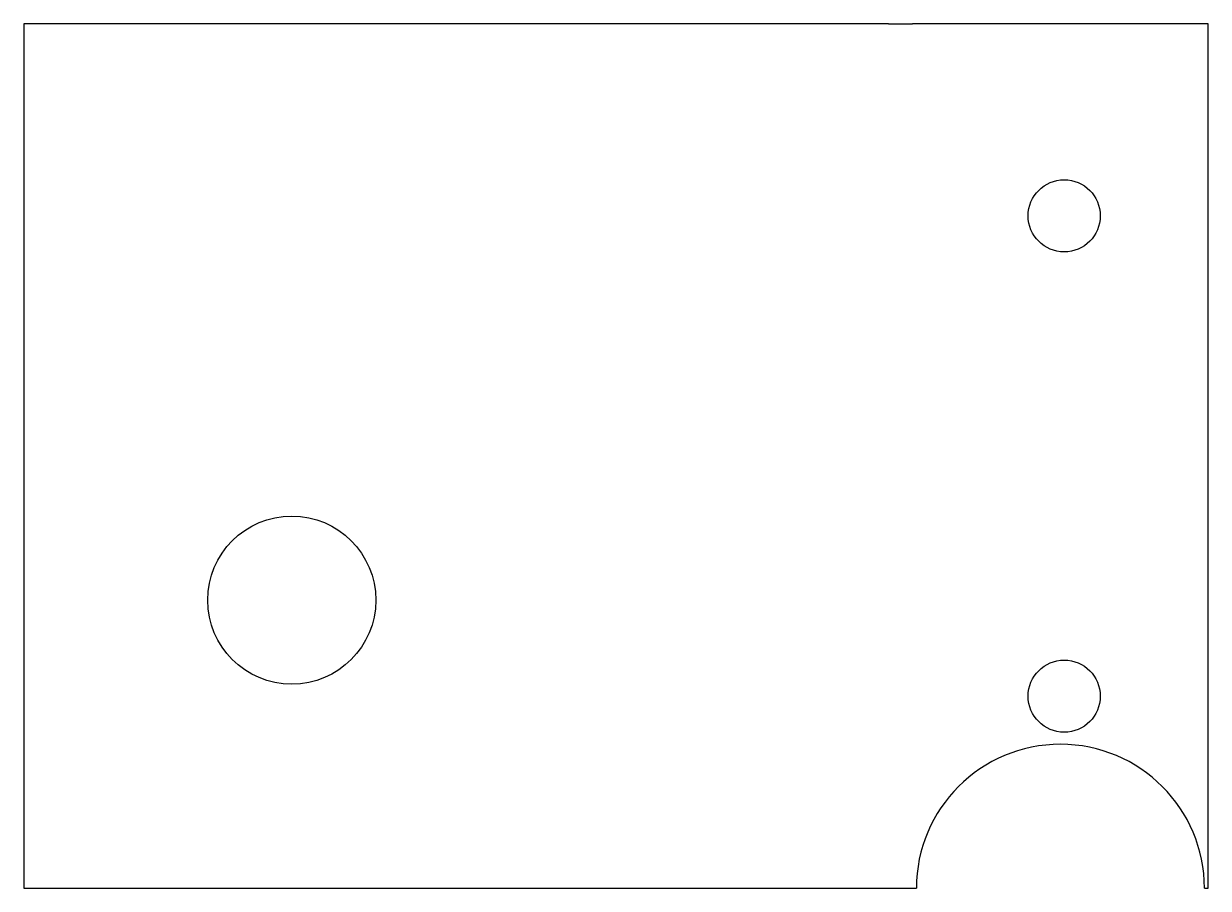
# Model space of a CAD drawing. Header units: inches. Extents: x 2 to 5.08, y 2 to 4.25.
import ezdxf

# ---------------------------------------------------------------- set-up
doc = ezdxf.new("R2010")
doc.units = ezdxf.units.IN
doc.header["$MEASUREMENT"] = 0
doc.layers.get('0').update_dxf_attribs({"linetype": 'CONTINUOUS'})

msp = doc.modelspace()

# ---------------------------------------------------------------- linework, layer by layer
for p, q in [((2, 4.25, 0.0625), (2, 2, 0.0625)), ((4.25, 4.25, 0.0625), (2, 4.25, 0.0625)), ((4.25, 4.25), (4.3125, 4.25)), ((5.0825, 4.25, 0.0625), (4.3125, 4.25, 0.0625)), ((5.0825, 2, 0.0625), (5.0825, 4.25, 0.0625)), ((2, 2, 0.0625), (4.25, 2, 0.0625)), ((4.25, 2), (4.3125, 2)), ((4.3125, 2, 0.0625), (4.323, 2, 0.0625)), ((5.0725, 2, 0.0625), (5.0825, 2, 0.0625))]:
    msp.add_line(p, q)
for centre, radius in [((4.7075, 3.75), 0.0938), ((2.6975, 2.75), 0.2187), ((4.7075, 2.5), 0.0938)]:
    msp.add_circle(centre, radius)
msp.add_arc((4.6977, 2, 0.0625), 0.3748, 0, 180)

doc.saveas('drawing.dxf')
